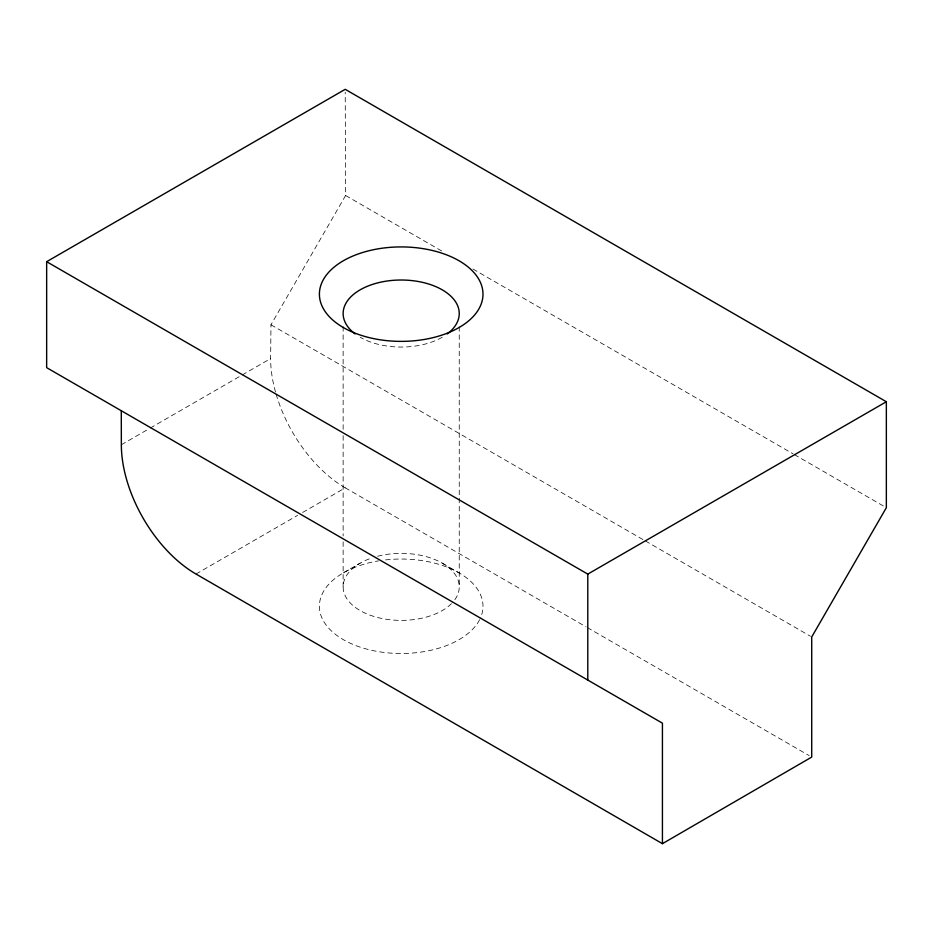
<?xml version="1.0" encoding="UTF-8"?>
<svg xmlns="http://www.w3.org/2000/svg" width="933" height="933" viewBox="0 0 933 933"><rect width="100%" height="100%" fill="white"/><g stroke="black" fill="none" stroke-linecap="round" stroke-linejoin="round"><path stroke-width="0.7" stroke-dasharray="4.67 3.5" d="M275.503 392.023A105.557 60.948 60 0 1 270.628 358.564L270.967 324.789L345.607 195.498L345.222 92.227M121.348 444.749L148.953 428.818M150.201 428.095L270.628 358.564M195.988 574.028L297.604 515.366M302.619 512.474L345.268 487.842L586.052 626.836M343.344 572.862L360.138 563.17M345.607 195.498L443.921 252.272M472.914 269.007L793.073 453.846M794.333 454.569L883.831 506.246M270.967 324.789L644.073 540.195M645.333 540.918L810.45 636.248M587.312 627.559L809.191 755.625M442.242 563.17L459.036 572.862M459.246 326.62L459.246 496.729M459.246 498.175L459.246 586.869M343.134 326.62L343.134 429.845M343.134 435.664L343.134 535.985M343.134 541.793L343.134 586.869M345.268 487.842A105.557 60.948 60 0 1 275.9 393.423M377.573 556.255A58.056 33.518 0 0 1 443.607 563.975A58.056 33.518 0 0 1 452.517 602.543M451.467 603.628A58.056 33.518 0 0 1 360.138 610.567A58.056 33.518 0 0 1 372.162 557.841M385.562 559.905A81.801 47.233 0 0 1 480.203 618.486M479.632 619.664A81.801 47.233 0 0 1 343.134 639.537A81.801 47.233 0 0 1 378.553 560.873M442.242 337.245A58.056 33.518 0 0 1 360.138 337.245"/><path stroke-width="1.4" d="M662.43 843.677L811.71 757.083L811.71 636.982L886.35 507.692L886.35 401.738L345.21 89.323L46.65 261.695L46.65 367.649L662.43 723.168L662.43 843.677L195.988 574.028A105.557 60.948 60 0 1 121.348 444.749L121.29 410.742M46.65 261.695L587.79 574.11L886.35 401.738M587.79 574.11L587.79 680.064M355.135 333.944A58.056 33.518 0 0 1 361.969 288.822A58.056 33.518 0 0 1 440.411 288.822A58.056 33.518 0 0 1 447.245 333.944M343.344 327.541A81.801 47.233 0 0 0 480.203 306.374A81.801 47.233 0 0 0 380.023 248.528A81.801 47.233 0 0 0 343.344 327.541"/></g></svg>
